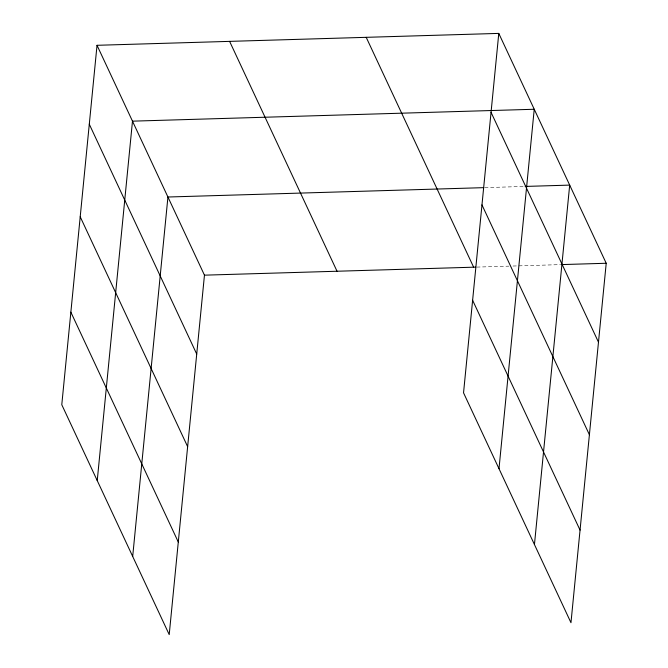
<?xml version="1.0" encoding="UTF-8"?>
<svg xmlns="http://www.w3.org/2000/svg" width="668" height="668" viewBox="0 0 668 668"><rect width="100%" height="100%" fill="white"/><g stroke="black" fill="none" stroke-linecap="round" stroke-linejoin="round"><path stroke-width="0.5" stroke-dasharray="3.34 2.5" d="M484.751 187.624L524.113 186.464M476.743 267.1L508.849 266.148M512.991 266.031L560.644 264.62"/><path stroke-width="1" d="M97.027 45.299L61.782 404.733L169.213 634.6L204.458 275.166L97.027 45.299L498.787 33.4L606.218 263.267L570.973 622.701L463.542 392.834L498.787 33.4M97.236 480.584L132.481 121.158L534.233 109.26L498.996 468.694M132.69 556.444L167.935 197.01L483.715 187.658M534.45 544.545L569.687 185.111L525.148 186.43M204.458 275.166L475.708 267.133M561.679 264.586L606.218 263.267M491.047 112.307L598.478 342.175M481.97 204.884L589.401 434.751M366.206 37.325L473.637 267.192M472.618 300.258L580.049 530.125M229.608 41.374L337.039 271.241M89.287 124.206L196.718 354.073M80.21 216.783L187.641 446.65M70.858 312.156L178.289 542.024"/></g></svg>
